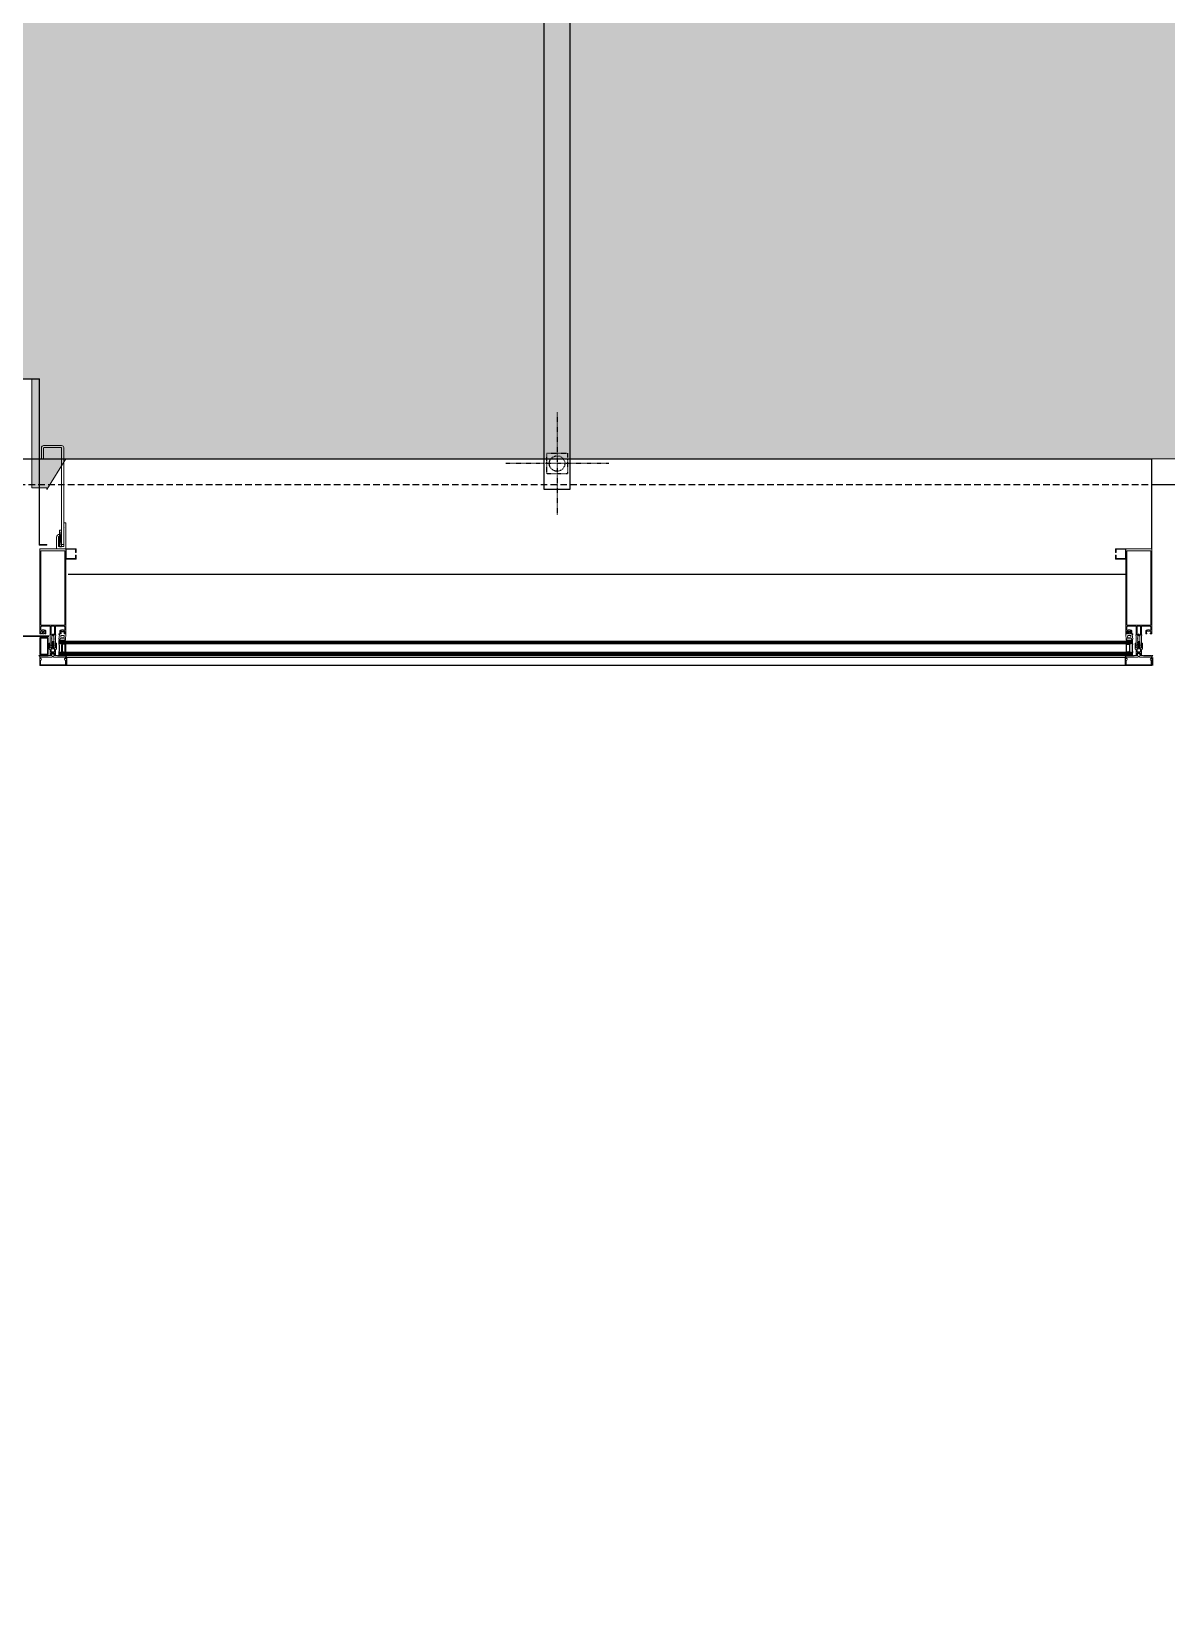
# Model space of a CAD drawing. Header units: metres. Extents: x -11920 to 1298, y -8631 to 433.
# Drawn here: x -2142.5 to -1923.1, y -8624.4 to -8318.3 of the extents above; entities that cross this region are included whole.
import ezdxf

# ---------------------------------------------------------------- set-up
doc = ezdxf.new("R2010")
doc.units = ezdxf.units.M
doc.header["$LTSCALE"] = 0.01
doc.header["$MEASUREMENT"] = 0
for name, pattern in [('DASHDOT2', [0.5, 0.25, -0.125, 0, -0.125]), ('HIDDEN', [9.525, 6.35, -3.175]), ('HIDDEN2', [0.1875, 0.125, -0.0625])]:
    doc.linetypes.add(name, pattern=pattern)
doc.layers.get('0').update_dxf_attribs({"color": 30, "lineweight": 0})
for name, color, linetype in [('AG-ELEV-02', 152, 'Continuous'), ('AG-HANDRAIL', 20, 'Continuous'), ('AG-HIDDEN', 9, 'HIDDEN'), ('AR-ESCALATOR', 3, 'Continuous'), ('CAM', 1, 'Continuous')]:
    doc.layers.add(name, color=color, linetype=linetype)
doc.layers.add('AG-Profile_Aluminium', color=122, linetype='Continuous', lineweight=9)
doc.layers.add('DOS-AG-Floor_PVC', color=91, linetype='Continuous', lineweight=15)

# ---------------------------------------------------------------- blocks, each defined once
blk = doc.blocks.new('HNDR-PLN')
at = {"layer": 'AG-HANDRAIL', "linetype": 'DASHDOT2', "ltscale": 2}
for points in [[(0, -100), (0, 100)], [(-100, -0.3), (100, -0.3)]]:
    blk.add_lwpolyline(points, dxfattribs=at)
at = {"layer": 'AG-HANDRAIL', "color": 9, "linetype": 'HIDDEN2'}
blk.add_lwpolyline([(20, 19.7), (20, -20.3), (-20, -20.3), (-20, 19.7)], close=True, dxfattribs=at)
blk.add_circle((0, -0.3), 15, dxfattribs=at)
blk = doc.blocks.new('GVEST')
at = {"layer": 'AG-HANDRAIL', "ltscale": 0.3}
blk.add_lwpolyline([(-6250, -8609.6), (-6250, -7230), (-6200, -7230), (-6200, -8609.6)], close=True, dxfattribs=at)
at = {"rotation": 180}
blk.add_blockref('HNDR-PLN', (-6225, -8559.6), dxfattribs=at)
blk = doc.blocks.new('2192')
at = {"linetype": 'ByBlock', "lineweight": 0, "flags": 128}
blk.add_lwpolyline([(2, 24), (7, 24), (7, 15, -0.414214), (6, 14), (6, 14), (6, 12, 0.415193), (9, 15), (9, 26), (0, 26), (0, 1), (2, 1), (2, 4.7), (1.7, 5), (2, 5.3)], format="xyb", close=True, dxfattribs=at)
blk = doc.blocks.new('A$C0D064DF4')
at = {"layer": 'AG-Profile_Aluminium'}
for p, q in [((-3807.8, -1292.9), (-10091, -1292.9)), ((-10091, -1293.9), (-3807.8, -1293.9))]:
    blk.add_line(p, q, dxfattribs=at)
blk.add_lwpolyline([(-7541, -795.3), (-3825.5, -795.3), (-3825.5, -1116), (-3811.5, -1116), (-3811.5, -1117), (-3826.5, -1117), (-3826.5, -796.3), (-7541, -796.3)], dxfattribs=at)
blk = doc.blocks.new('A$C671812AB')
at = {"layer": 'AG-ELEV-02', "ltscale": 2.5}
for p, q in [((-171.1, -3098.5), (5753.9, -3098.5)), ((5753.9, -3273.1), (5753.9, -3098.5)), ((5753.9, -3148.5), (6993.9, -3148.5)), ((5703.9, -3322.6), (3658.6, -3322.6))]:
    blk.add_line(p, q, dxfattribs=at)
at = {"layer": 'AG-ELEV-02', "lineweight": 0}
for p, q in [((3645.9, -3236.9), (3641.9, -3268.7)), ((3645.9, -3268.7), (3641.9, -3236.9))]:
    blk.add_line(p, q, dxfattribs=at)
at = {"layer": 'AG-ELEV-02'}
for p, q in [((5703.8, -3482.8), (3654.1, -3482.8)), ((3655.4, -3482.8), (3655.4, -3498.5)), ((5702.5, -3482.8), (5702.5, -3498.5)), ((5702.5, -3482.8), (5702.5, -3498.5)), ((5755.4, -3482.8), (5755.4, -3498.5)), ((5705, -3498.5), (3652.9, -3498.5))]:
    blk.add_line(p, q, dxfattribs=at)
at = {"layer": 'AG-ELEV-02', "lineweight": 0}
blk.add_lwpolyline([(3645.9, -3268.7), (3645.9, -3236.9), (3641.9, -3236.9), (3641.9, -3268.7)], close=True, dxfattribs=at)
at = {"layer": 'AG-HIDDEN', "ltscale": 200}
blk.add_line((-171.1, -3148.5), (5753.9, -3148.5), dxfattribs=at)
at = {"layer": 'AG-Profile_Aluminium'}
for points in [[(3645.9, -3073, -0.413733), (3649.9, -3077), (3649.9, -3264.5), (3645.9, -3264.5), (3645.9, -3078, 0.414214), (3644.9, -3077), (3630.6, -3077), (3622.2, -3077), (3611.9, -3077), (3611.9, -3077, 0.414214), (3610.9, -3078), (3610.9, -3098.5), (3606.9, -3098.5), (3606.9, -3077, -0.413733), (3610.9, -3073), (3611.9, -3073), (3622.2, -3073), (3630.6, -3073)], [(3644.7, -3436.3), (3644.3, -3437.1, -0.280185), (3643.9, -3437.4), (3642.8, -3437.4, -0.414214), (3642.3, -3436.9), (3642.3, -3431.9, -0.414214), (3643.8, -3430.4), (3645.7, -3430.4), (3645.7, -3429.9, -0.414214), (3646.2, -3429.4), (3649.2, -3429.4, -0.414214), (3649.7, -3429.9), (3649.7, -3430.4), (3651.9, -3430.4), (3651.9, -3423.9, 0.414214), (3650.4, -3422.4), (3633.9, -3422.4), (3633.9, -3439.4), (3634.5, -3439.4), (3634.5, -3440.2, -0.414898), (3634.3, -3440.4), (3633.9, -3440.4), (3633.9, -3458.4), (3632.9, -3459.4), (3632, -3459.4, -0.401727), (3630.7, -3458.3), (3631.2, -3458), (3630.7, -3457.7), (3630.7, -3456.9), (3630.7, -3456.9), (3631.2, -3456.6), (3630.7, -3456.3), (3630.7, -3455.4), (3631.2, -3455.2), (3630.7, -3454.9), (3630.7, -3454), (3631.2, -3453.7), (3630.7, -3453.5), (3630.7, -3452.6), (3631.2, -3452.3), (3630.7, -3452), (3630.7, -3451.2), (3631.2, -3450.9), (3630.7, -3450.6), (3630.7, -3449.8), (3631.2, -3449.5), (3630.7, -3449.2), (3630.7, -3448.4), (3631.2, -3448.1), (3630.7, -3447.8), (3630.7, -3447), (3631.2, -3446.7), (3630.7, -3446.4), (3630.7, -3445.6), (3631.2, -3445.3), (3630.7, -3445), (3630.7, -3444.2), (3631.2, -3443.9), (3630.7, -3443.6), (3630.7, -3442.7), (3631.2, -3442.5), (3630.7, -3442.2), (3630.7, -3441.7), (3629.3, -3440.3, 0.414204), (3628.6, -3440.3), (3627.1, -3441.7), (3627.1, -3442.9), (3626.6, -3443.2), (3627.1, -3443.4), (3627.1, -3444.3), (3626.6, -3444.6), (3627.1, -3444.9), (3627.1, -3445.7), (3626.6, -3446), (3627.1, -3446.3), (3627.1, -3447.1), (3626.6, -3447.4), (3627.1, -3447.7), (3627.1, -3448.5), (3626.6, -3448.8), (3627.1, -3449.1), (3627.1, -3449.9), (3626.6, -3450.2), (3627.1, -3450.5), (3627.1, -3451.3), (3626.6, -3451.6), (3627.1, -3451.9), (3627.1, -3452.8), (3626.6, -3453), (3627.1, -3453.3), (3627.1, -3454.2), (3626.6, -3454.5), (3627.1, -3454.7), (3627.1, -3455.6), (3626.6, -3455.9), (3627.1, -3456.2), (3627.1, -3457), (3626.6, -3457.3), (3627.1, -3457.6), (3627.1, -3458.4), (3626.6, -3458.7), (3626.9, -3458.9, -0.259555), (3626, -3459.4), (3624.9, -3459.4), (3623.9, -3458.4), (3623.9, -3440.4), (3623.5, -3440.4, -0.414214), (3623.3, -3440.2), (3623.3, -3439.4), (3623.9, -3439.4), (3623.9, -3422.4), (3607.4, -3422.4, 0.414214), (3605.9, -3423.9), (3605.9, -3430.4), (3608.1, -3430.4), (3608.1, -3429.9, -0.414214), (3608.6, -3429.4), (3611.6, -3429.4, -0.414214), (3612.1, -3429.9), (3612.1, -3430.4), (3614, -3430.4, -0.414214), (3615.5, -3431.9), (3615.5, -3436.9, -0.414214), (3615, -3437.4), (3614, -3437.4, -0.280185), (3613.6, -3437.1), (3613.1, -3436.3), (3613.1, -3435.9), (3614.3, -3435.9), (3614.3, -3432.9, 0.414214), (3613.8, -3432.4), (3610.6, -3432.4), (3610.1, -3431.9), (3609.6, -3432.4), (3606.4, -3432.4, 0.414214), (3605.9, -3432.9), (3605.9, -3435.9), (3607.1, -3435.9), (3607.1, -3436.3), (3606.7, -3437.1, -0.280185), (3606.3, -3437.4), (3604.4, -3437.4, -0.414214), (3603.9, -3436.9), (3603.9, -3273.1, -0.414214), (3604.4, -3272.6), (3653.4, -3272.6, -0.400911), (3653.9, -3273.1), (3653.9, -3436.9, -0.414214), (3653.4, -3437.4), (3651.6, -3437.4, -0.280185), (3651.2, -3437.1), (3650.7, -3436.3), (3650.7, -3435.9), (3651.9, -3435.9), (3651.9, -3432.9, 0.414214), (3651.4, -3432.4), (3648.2, -3432.4), (3647.7, -3431.9), (3647.2, -3432.4), (3644, -3432.4, 0.414214), (3643.5, -3432.9), (3643.5, -3435.9), (3644.7, -3435.9)], [(5744.7, -3436.3), (5744.3, -3437.1, -0.280185), (5743.9, -3437.4), (5742.8, -3437.4, -0.414214), (5742.3, -3436.9), (5742.3, -3431.9, -0.414214), (5743.8, -3430.4), (5745.7, -3430.4), (5745.7, -3429.9, -0.414214), (5746.2, -3429.4), (5749.2, -3429.4, -0.414214), (5749.7, -3429.9), (5749.7, -3430.4), (5751.9, -3430.4), (5751.9, -3423.9, 0.414214), (5750.4, -3422.4), (5733.9, -3422.4), (5733.9, -3439.4), (5734.5, -3439.4), (5734.5, -3440.2, -0.414898), (5734.3, -3440.4), (5733.9, -3440.4), (5733.9, -3458.4), (5732.9, -3459.4), (5732, -3459.4, -0.401727), (5730.7, -3458.3), (5731.2, -3458), (5730.7, -3457.7), (5730.7, -3456.9), (5730.7, -3456.9), (5731.2, -3456.6), (5730.7, -3456.3), (5730.7, -3455.4), (5731.2, -3455.2), (5730.7, -3454.9), (5730.7, -3454), (5731.2, -3453.7), (5730.7, -3453.5), (5730.7, -3452.6), (5731.2, -3452.3), (5730.7, -3452), (5730.7, -3451.2), (5731.2, -3450.9), (5730.7, -3450.6), (5730.7, -3449.8), (5731.2, -3449.5), (5730.7, -3449.2), (5730.7, -3448.4), (5731.2, -3448.1), (5730.7, -3447.8), (5730.7, -3447), (5731.2, -3446.7), (5730.7, -3446.4), (5730.7, -3445.6), (5731.2, -3445.3), (5730.7, -3445), (5730.7, -3444.2), (5731.2, -3443.9), (5730.7, -3443.6), (5730.7, -3442.7), (5731.2, -3442.5), (5730.7, -3442.2), (5730.7, -3441.7), (5729.3, -3440.3, 0.414204), (5728.6, -3440.3), (5727.1, -3441.7), (5727.1, -3442.9), (5726.6, -3443.2), (5727.1, -3443.4), (5727.1, -3444.3), (5726.6, -3444.6), (5727.1, -3444.9), (5727.1, -3445.7), (5726.6, -3446), (5727.1, -3446.3), (5727.1, -3447.1), (5726.6, -3447.4), (5727.1, -3447.7), (5727.1, -3448.5), (5726.6, -3448.8), (5727.1, -3449.1), (5727.1, -3449.9), (5726.6, -3450.2), (5727.1, -3450.5), (5727.1, -3451.3), (5726.6, -3451.6), (5727.1, -3451.9), (5727.1, -3452.8), (5726.6, -3453), (5727.1, -3453.3), (5727.1, -3454.2), (5726.6, -3454.5), (5727.1, -3454.7), (5727.1, -3455.6), (5726.6, -3455.9), (5727.1, -3456.2), (5727.1, -3457), (5726.6, -3457.3), (5727.1, -3457.6), (5727.1, -3458.4), (5726.6, -3458.7), (5726.9, -3458.9, -0.259555), (5726, -3459.4), (5724.9, -3459.4), (5723.9, -3458.4), (5723.9, -3440.4), (5723.5, -3440.4, -0.414214), (5723.3, -3440.2), (5723.3, -3439.4), (5723.9, -3439.4), (5723.9, -3422.4), (5707.4, -3422.4, 0.414214), (5705.9, -3423.9), (5705.9, -3430.4), (5708.1, -3430.4), (5708.1, -3429.9, -0.414214), (5708.6, -3429.4), (5711.6, -3429.4, -0.414214), (5712.1, -3429.9), (5712.1, -3430.4), (5714, -3430.4, -0.414214), (5715.5, -3431.9), (5715.5, -3436.9, -0.414214), (5715, -3437.4), (5714, -3437.4, -0.280185), (5713.6, -3437.1), (5713.1, -3436.3), (5713.1, -3435.9), (5714.3, -3435.9), (5714.3, -3432.9, 0.414214), (5713.8, -3432.4), (5710.6, -3432.4), (5710.1, -3431.9), (5709.6, -3432.4), (5706.4, -3432.4, 0.414214), (5705.9, -3432.9), (5705.9, -3435.9), (5707.1, -3435.9), (5707.1, -3436.3), (5706.7, -3437.1, -0.280185), (5706.3, -3437.4), (5704.4, -3437.4, -0.414214), (5703.9, -3436.9), (5703.9, -3273.1, -0.414214), (5704.4, -3272.6), (5753.4, -3272.6, -0.400911), (5753.9, -3273.1), (5753.9, -3436.9, -0.414214), (5753.4, -3437.4), (5751.6, -3437.4, -0.280185), (5751.2, -3437.1), (5750.7, -3436.3), (5750.7, -3435.9), (5751.9, -3435.9), (5751.9, -3432.9, 0.414214), (5751.4, -3432.4), (5748.2, -3432.4), (5747.7, -3431.9), (5747.2, -3432.4), (5744, -3432.4, 0.414214), (5743.5, -3432.9), (5743.5, -3435.9), (5744.7, -3435.9)], [(3629.3, -3437.7, 0.414204), (3628.6, -3437.7), (3626.6, -3439.6, -0.668177), (3625.8, -3439.2), (3625.8, -3422.4), (3632.1, -3422.4), (3632.1, -3439.2, -0.668169), (3631.2, -3439.6)], [(5729.3, -3437.7, 0.414204), (5728.6, -3437.7), (5726.6, -3439.6, -0.668177), (5725.8, -3439.2), (5725.8, -3422.4), (5732.1, -3422.4), (5732.1, -3439.2, -0.668169), (5731.2, -3439.6)], [(3630.7, -3477.7), (3630.7, -3478.1), (3631.2, -3478.9, 0.280182), (3631.6, -3479.2), (3633.4, -3479.2, 0.414214), (3633.9, -3478.7), (3633.9, -3469.2, -0.198912), (3634.5, -3467.8), (3635.3, -3467, 0.198912), (3635.9, -3465.6), (3635.9, -3455.7, 0.414214), (3635.4, -3455.2), (3634.6, -3455.2, 0.414214), (3634.1, -3455.7), (3634.1, -3463.9, -0.414156), (3633.6, -3464.4), (3630.2, -3464.4, -0.414272), (3629.7, -3463.9), (3629.7, -3462.9, -0.414214), (3629.8, -3462.8), (3630.1, -3462.8, -0.244698), (3630.2, -3462.8), (3630.9, -3463.8, 0.414214), (3631.2, -3463.9), (3631.5, -3463.7), (3630.6, -3462.3, 0.244698), (3630.3, -3462.2), (3630, -3462.2, -0.414214), (3629.7, -3461.9), (3629.7, -3460.7, -0.414214), (3629.8, -3460.6), (3630.1, -3460.6, -0.244698), (3630.2, -3460.6), (3630.9, -3461.6, 0.414214), (3631.2, -3461.7), (3631.5, -3461.4), (3630.6, -3460.1, 0.244698), (3630.3, -3460), (3630, -3460, -0.414214), (3629.7, -3459.7), (3629.7, -3458.4, -0.414214), (3629.8, -3458.3), (3630.1, -3458.3, -0.244698), (3630.2, -3458.4), (3630.9, -3459.4, 0.414214), (3631.2, -3459.4), (3631.5, -3459.2), (3630.6, -3457.9, 0.244698), (3630.3, -3457.7), (3630, -3457.7, -0.414214), (3629.7, -3457.4), (3629.7, -3456.2, -0.414214), (3629.8, -3456.1), (3630.1, -3456.1, -0.244698), (3630.2, -3456.2), (3630.9, -3457.1, 0.414214), (3631.2, -3457.2), (3631.5, -3457), (3630.6, -3455.6, 0.244698), (3630.3, -3455.5), (3630, -3455.5, -0.414214), (3629.7, -3455.2), (3629.7, -3454, -0.414214), (3629.8, -3453.9), (3630, -3453.9, -0.244698), (3630.1, -3453.9), (3630.9, -3455.1, 0.414214), (3631.2, -3455.1), (3631.5, -3454.9), (3629.9, -3452.6, 0), (3629.9, -3452.6, 0.244698), (3629.1, -3452.2), (3628.8, -3452.2, 0.244698), (3628, -3452.6), (3626.4, -3454.9), (3626.7, -3455.1, 0.414214), (3627, -3455.1), (3627.8, -3453.9, -0.244698), (3627.9, -3453.9), (3628, -3453.9, -0.414214), (3628.1, -3454), (3628.1, -3455.2, -0.414214), (3627.8, -3455.5), (3627.5, -3455.5, 0.244698), (3627.3, -3455.6), (3626.4, -3457), (3626.7, -3457.2, 0.414214), (3627, -3457.1), (3627.7, -3456.2, -0.244698), (3627.8, -3456.1), (3628, -3456.1, -0.414214), (3628.1, -3456.2), (3628.1, -3457.4, -0.414214), (3627.8, -3457.7), (3627.5, -3457.7, 0.244698), (3627.3, -3457.9), (3626.4, -3459.2), (3626.7, -3459.4, 0.414214), (3627, -3459.4), (3627.7, -3458.4, -0.244698), (3627.8, -3458.3), (3628, -3458.3, -0.414214), (3628.1, -3458.4), (3628.1, -3459.7, -0.414214), (3627.8, -3460), (3627.5, -3460, 0.244698), (3627.3, -3460.1), (3626.4, -3461.4), (3626.7, -3461.7, 0.414214), (3627, -3461.6), (3627.7, -3460.6, -0.244698), (3627.8, -3460.6), (3628, -3460.6, -0.414214), (3628.1, -3460.7), (3628.1, -3461.9, -0.414214), (3627.8, -3462.2), (3627.5, -3462.2, 0.244698), (3627.3, -3462.3), (3626.4, -3463.7), (3626.7, -3463.9, 0.414214), (3627, -3463.8), (3627.7, -3462.8, -0.244698), (3627.8, -3462.8), (3628, -3462.8, -0.414214), (3628.1, -3462.9), (3628.1, -3463.9, -0.414214), (3627.6, -3464.4), (3624.2, -3464.4, -0.414214), (3623.7, -3463.9), (3623.7, -3455.7, 0.414214), (3623.2, -3455.2), (3622.4, -3455.2, 0.414214), (3621.9, -3455.7), (3621.9, -3465.6, 0.198912), (3622.5, -3467), (3623.3, -3467.8, -0.198912), (3623.9, -3469.2), (3623.9, -3478.7, 0.414214), (3624.4, -3479.2), (3626.3, -3479.2, 0.280182), (3626.7, -3478.9), (3627.1, -3478.1), (3627.1, -3477.7), (3625.9, -3477.7), (3625.9, -3474.7, -0.414214), (3626.4, -3474.2), (3628.4, -3474.2), (3628.9, -3473.7), (3629.4, -3474.2), (3631.4, -3474.2, -0.414214), (3631.9, -3474.7), (3631.9, -3477.7)], [(5730.7, -3477.7), (5730.7, -3478.1), (5731.2, -3478.9, 0.280182), (5731.6, -3479.2), (5733.4, -3479.2, 0.414214), (5733.9, -3478.7), (5733.9, -3469.2, -0.198912), (5734.5, -3467.8), (5735.3, -3467, 0.198912), (5735.9, -3465.6), (5735.9, -3455.7, 0.414214), (5735.4, -3455.2), (5734.6, -3455.2, 0.414214), (5734.1, -3455.7), (5734.1, -3463.9, -0.414156), (5733.6, -3464.4), (5730.2, -3464.4, -0.414272), (5729.7, -3463.9), (5729.7, -3462.9, -0.414214), (5729.8, -3462.8), (5730.1, -3462.8, -0.244698), (5730.2, -3462.8), (5730.9, -3463.8, 0.414214), (5731.2, -3463.9), (5731.5, -3463.7), (5730.6, -3462.3, 0.244698), (5730.3, -3462.2), (5730, -3462.2, -0.414214), (5729.7, -3461.9), (5729.7, -3460.7, -0.414214), (5729.8, -3460.6), (5730.1, -3460.6, -0.244698), (5730.2, -3460.6), (5730.9, -3461.6, 0.414214), (5731.2, -3461.7), (5731.5, -3461.4), (5730.6, -3460.1, 0.244698), (5730.3, -3460), (5730, -3460, -0.414214), (5729.7, -3459.7), (5729.7, -3458.4, -0.414214), (5729.8, -3458.3), (5730.1, -3458.3, -0.244698), (5730.2, -3458.4), (5730.9, -3459.4, 0.414214), (5731.2, -3459.4), (5731.5, -3459.2), (5730.6, -3457.9, 0.244698), (5730.3, -3457.7), (5730, -3457.7, -0.414214), (5729.7, -3457.4), (5729.7, -3456.2, -0.414214), (5729.8, -3456.1), (5730.1, -3456.1, -0.244698), (5730.2, -3456.2), (5730.9, -3457.1, 0.414214), (5731.2, -3457.2), (5731.5, -3457), (5730.6, -3455.6, 0.244698), (5730.3, -3455.5), (5730, -3455.5, -0.414214), (5729.7, -3455.2), (5729.7, -3454, -0.414214), (5729.8, -3453.9), (5730, -3453.9, -0.244698), (5730.1, -3453.9), (5730.9, -3455.1, 0.414214), (5731.2, -3455.1), (5731.5, -3454.9), (5729.9, -3452.6, 0), (5729.9, -3452.6, 0.244698), (5729.1, -3452.2), (5728.8, -3452.2, 0.244698), (5728, -3452.6), (5726.4, -3454.9), (5726.7, -3455.1, 0.414214), (5727, -3455.1), (5727.8, -3453.9, -0.244698), (5727.9, -3453.9), (5728, -3453.9, -0.414214), (5728.1, -3454), (5728.1, -3455.2, -0.414214), (5727.8, -3455.5), (5727.5, -3455.5, 0.244698), (5727.3, -3455.6), (5726.4, -3457), (5726.7, -3457.2, 0.414214), (5727, -3457.1), (5727.7, -3456.2, -0.244698), (5727.8, -3456.1), (5728, -3456.1, -0.414214), (5728.1, -3456.2), (5728.1, -3457.4, -0.414214), (5727.8, -3457.7), (5727.5, -3457.7, 0.244698), (5727.3, -3457.9), (5726.4, -3459.2), (5726.7, -3459.4, 0.414214), (5727, -3459.4), (5727.7, -3458.4, -0.244698), (5727.8, -3458.3), (5728, -3458.3, -0.414214), (5728.1, -3458.4), (5728.1, -3459.7, -0.414214), (5727.8, -3460), (5727.5, -3460, 0.244698), (5727.3, -3460.1), (5726.4, -3461.4), (5726.7, -3461.7, 0.414214), (5727, -3461.6), (5727.7, -3460.6, -0.244698), (5727.8, -3460.6), (5728, -3460.6, -0.414214), (5728.1, -3460.7), (5728.1, -3461.9, -0.414214), (5727.8, -3462.2), (5727.5, -3462.2, 0.244698), (5727.3, -3462.3), (5726.4, -3463.7), (5726.7, -3463.9, 0.414214), (5727, -3463.8), (5727.7, -3462.8, -0.244698), (5727.8, -3462.8), (5728, -3462.8, -0.414214), (5728.1, -3462.9), (5728.1, -3463.9, -0.414214), (5727.6, -3464.4), (5724.2, -3464.4, -0.414214), (5723.7, -3463.9), (5723.7, -3455.7, 0.414214), (5723.2, -3455.2), (5722.4, -3455.2, 0.414214), (5721.9, -3455.7), (5721.9, -3465.6, 0.198912), (5722.5, -3467), (5723.3, -3467.8, -0.198912), (5723.9, -3469.2), (5723.9, -3478.7, 0.414214), (5724.4, -3479.2), (5726.3, -3479.2, 0.280182), (5726.7, -3478.9), (5727.1, -3478.1), (5727.1, -3477.7), (5725.9, -3477.7), (5725.9, -3474.7, -0.414214), (5726.4, -3474.2), (5728.4, -3474.2), (5728.9, -3473.7), (5729.4, -3474.2), (5731.4, -3474.2, -0.414214), (5731.9, -3474.7), (5731.9, -3477.7)], [(3628.9, -3497.2), (3652.9, -3497.2, 0.415475), (3653.1, -3497), (3653.1, -3489.1), (3651.8, -3488, -0.734294), (3653.1, -3484.8, 0.180054), (3653.7, -3484.6), (3653.7, -3483.2, -1.029401), (3654.4, -3483.2), (3654.4, -3497, -0.414214), (3652.9, -3498.5), (3605, -3498.5, -0.414214), (3603.5, -3497), (3603.5, -3483.2, -1.029594), (3604.2, -3483.2), (3604.2, -3484.6, 0.18004), (3604.8, -3484.8, -0.734976), (3606.1, -3488), (3604.8, -3489.1), (3604.8, -3497, 0.415536), (3605, -3497.2)], [(5728.9, -3497.2), (5752.9, -3497.2, 0.415475), (5753.1, -3497), (5753.1, -3489.1), (5751.8, -3488, -0.734294), (5753.1, -3484.8, 0.180054), (5753.7, -3484.6), (5753.7, -3483.2, -1.029401), (5754.4, -3483.2), (5754.4, -3497, -0.414214), (5752.9, -3498.5), (5705, -3498.5, -0.414214), (5703.5, -3497), (5703.5, -3483.2, -1.029594), (5704.2, -3483.2), (5704.2, -3484.6, 0.18004), (5704.8, -3484.8, -0.734976), (5706.1, -3488), (5704.8, -3489.1), (5704.8, -3497, 0.415536), (5705, -3497.2)]]:
    blk.add_lwpolyline(points, format="xyb", close=True, dxfattribs=at)
for points in [[(3672.9, -3280.1), (3673.9, -3280.1), (3672.9, -3280.1), (3672.9, -3273.6), (3654.9, -3273.6), (3654.9, -3291.6), (3672.9, -3291.6), (3672.9, -3285.1), (3673.9, -3285.1), (3673.9, -3292.6), (3653.9, -3292.6), (3653.9, -3272.6), (3673.9, -3272.6), (3673.9, -3280.1)], [(5684.9, -3280.1), (5683.9, -3280.1), (5684.9, -3280.1), (5684.9, -3273.6), (5702.9, -3273.6), (5702.9, -3291.6), (5684.9, -3291.6), (5684.9, -3285.1), (5683.9, -3285.1), (5683.9, -3292.6), (5703.9, -3292.6), (5703.9, -3272.6), (5683.9, -3272.6), (5683.9, -3280.1)]]:
    blk.add_lwpolyline(points, dxfattribs=at)
for points in [[(3652.1, -3420.5), (3605.8, -3420.5), (3605.8, -3276.6), (3652.1, -3276.6)], [(5752.1, -3420.5), (5705.8, -3420.5), (5705.8, -3276.6), (5752.1, -3276.6)], [(3625.9, -3472.2), (3631.9, -3472.2), (3631.9, -3466.4), (3625.9, -3466.4)], [(5725.9, -3472.2), (5731.9, -3472.2), (5731.9, -3466.4), (5725.9, -3466.4)]]:
    blk.add_lwpolyline(points, close=True, dxfattribs=at)
at = {"layer": 'AG-Profile_Aluminium', "color": 9}
for points in [[(3611.5, -3434.3, 0.142901), (3608.8, -3434.3), (3608.8, -3437.1, 0.414214), (3609.1, -3437.4), (3611.2, -3437.4, 0.414214), (3611.5, -3437.1)], [(3643.9, -3450.4, -0.433199), (3640.7, -3447.4), (3641.5, -3438.7, 0.414214), (3641.2, -3438.4), (3640.8, -3438.4, -0.414214), (3640.5, -3438.1), (3640.5, -3437.7, -0.414214), (3640.8, -3437.4), (3643.9, -3437.4, 0.414214), (3644.9, -3436.4), (3644.9, -3435.1), (3643.8, -3435.1), (3643.8, -3434.6, -0.384615), (3651.6, -3434.6), (3651.6, -3435.1), (3650.6, -3435.1), (3650.6, -3436.4, 0.414214), (3651.6, -3437.4), (3653.9, -3437.4), (3653.6, -3449, -0.213288), (3652.3, -3450.4, 0.005109)], [(3652.5, -3447.4), (3651.9, -3447.4), (3651.9, -3446.9), (3643.6, -3445.9), (3643.5, -3446.4), (3643, -3446.4), (3642.2, -3447.4, 0.436697), (3644.3, -3449.4, -0.010178), (3652.3, -3449.3, 0.26621), (3652.6, -3448.7), (3653, -3447.9, 0.414214)], [(3644.6, -3443.5, -0.425894), (3644.2, -3442.9), (3644.5, -3440.8, -0.3686), (3645, -3440.4), (3650, -3440.4, -0.375315), (3650.5, -3440.8), (3650.9, -3443.6, -0.490444), (3650.3, -3444.2)], [(5714, -3450.4, 0.433199), (5717.2, -3447.4), (5716.3, -3438.7, -0.414214), (5716.6, -3438.4), (5717, -3438.4, 0.414214), (5717.3, -3438.1), (5717.3, -3437.7, 0.414214), (5717, -3437.4), (5714, -3437.4, -0.414214), (5713, -3436.4), (5713, -3435.1), (5714, -3435.1), (5714, -3434.6, 0.384615), (5706.2, -3434.6), (5706.2, -3435.1), (5707.3, -3435.1), (5707.3, -3436.4, -0.414214), (5706.3, -3437.4), (5703.9, -3437.4), (5704.3, -3449, 0.213288), (5705.6, -3450.4, -0.005109)], [(5705.4, -3447.4), (5705.9, -3447.4), (5706, -3446.9), (5714.3, -3445.9), (5714.3, -3446.4), (5714.8, -3446.4), (5715.7, -3447.4, -0.436697), (5713.6, -3449.4, 0.010178), (5705.6, -3449.3, -0.26621), (5705.3, -3448.7), (5704.9, -3447.9, -0.414214)], [(5713.3, -3443.5, 0.425894), (5713.7, -3442.9), (5713.4, -3440.8, 0.3686), (5712.9, -3440.4), (5707.9, -3440.4, 0.375315), (5707.4, -3440.8), (5707, -3443.6, 0.490444), (5707.6, -3444.2)], [(5711.5, -3434.3, 0.142901), (5708.8, -3434.3), (5708.8, -3437.1, 0.414214), (5709.1, -3437.4), (5711.2, -3437.4, 0.414214), (5711.5, -3437.1)], [(3642.6, -3479.1), (3642.1, -3479.9), (3641.2, -3479.9), (3641.6, -3479.1, 0.834458), (3641.1, -3479.1), (3640.6, -3479.9), (3639.7, -3479.9), (3640.1, -3479.1, 0.834458), (3639.6, -3479.1), (3639.1, -3479.9), (3638.2, -3479.9), (3638.2, -3479.6, 0.363249), (3637.9, -3479.4), (3631.6, -3479.4, -0.414214), (3630.6, -3478.4), (3630.6, -3477.6), (3631.6, -3477.6), (3631.6, -3477.1, 0.543452), (3626.2, -3477.1), (3626.2, -3477.6), (3627.3, -3477.6), (3627.3, -3478.4, -0.414214), (3626.3, -3479.4), (3619.9, -3479.4, 0.363249), (3619.7, -3479.6), (3619.6, -3479.9), (3618.7, -3479.9), (3618.2, -3479.1, 0.834458), (3617.7, -3479.1), (3618.1, -3479.9), (3617.2, -3479.9), (3616.7, -3479.1, 0.834458), (3616.2, -3479.1), (3616.6, -3479.9), (3615.7, -3479.9), (3615.2, -3479.1, 0.834458), (3614.7, -3479.1), (3615.1, -3479.9), (3614.2, -3479.9), (3613.7, -3479.1, 0.834458), (3613.2, -3479.1), (3613.6, -3479.9), (3612.7, -3479.9), (3612.2, -3479.1, 0.834458), (3611.7, -3479.1), (3612.1, -3479.9), (3611.2, -3479.9), (3610.7, -3479.1, 0.834458), (3610.2, -3479.1), (3610.6, -3479.9), (3609.7, -3479.9), (3609.2, -3479.1, 0.834458), (3608.7, -3479.1), (3609.1, -3479.9), (3608.2, -3479.9), (3607.7, -3479.1, 0.834458), (3607.2, -3479.1), (3607.6, -3479.9), (3606.7, -3479.9), (3606.2, -3479.1, 0.834458), (3605.7, -3479.1), (3606.1, -3479.9), (3605.2, -3479.9), (3604.7, -3479.1, 0.833224), (3604.2, -3479.1), (3604.2, -3479.3, -0.121295), (3604.4, -3480, -0.083975), (3602.3, -3479, 0.853065), (3602, -3479.4, -0.075674), (3603.8, -3481.7, 0.344474), (3604.8, -3482.4), (3626.7, -3482.4, 0.253164), (3627.5, -3482, -0.541002), (3630.3, -3482, 0.253164), (3631.1, -3482.4), (3653, -3482.4, 0.344474), (3654, -3481.7, -0.075525), (3655.8, -3479.3, 0.853065), (3655.5, -3478.9, -0.085692), (3653.4, -3480, -0.114183), (3653.6, -3479.2), (3653.6, -3479.1, 0.833224), (3653.1, -3479.1), (3652.6, -3479.9), (3651.7, -3479.9), (3652.1, -3479.1, 0.834458), (3651.6, -3479.1), (3651.1, -3479.9), (3650.2, -3479.9), (3650.6, -3479.1, 0.834458), (3650.1, -3479.1), (3649.6, -3479.9), (3648.7, -3479.9), (3649.1, -3479.1, 0.834458), (3648.6, -3479.1), (3648.1, -3479.9), (3647.2, -3479.9), (3647.6, -3479.1, 0.834458), (3647.1, -3479.1), (3646.6, -3479.9), (3645.7, -3479.9), (3646.1, -3479.1, 0.834458), (3645.6, -3479.1), (3645.1, -3479.9), (3644.2, -3479.9), (3644.6, -3479.1, 0.834458), (3644.1, -3479.1), (3643.6, -3479.9), (3642.7, -3479.9), (3643.1, -3479.1, 0.834458)], [(5742.6, -3479.1), (5742.1, -3479.9), (5741.2, -3479.9), (5741.6, -3479.1, 0.834458), (5741.1, -3479.1), (5740.6, -3479.9), (5739.7, -3479.9), (5740.1, -3479.1, 0.834458), (5739.6, -3479.1), (5739.1, -3479.9), (5738.2, -3479.9), (5738.2, -3479.6, 0.363249), (5737.9, -3479.4), (5731.6, -3479.4, -0.414214), (5730.6, -3478.4), (5730.6, -3477.6), (5731.6, -3477.6), (5731.6, -3477.1, 0.543452), (5726.2, -3477.1), (5726.2, -3477.6), (5727.3, -3477.6), (5727.3, -3478.4, -0.414214), (5726.3, -3479.4), (5719.9, -3479.4, 0.363249), (5719.7, -3479.6), (5719.6, -3479.9), (5718.7, -3479.9), (5718.2, -3479.1, 0.834458), (5717.7, -3479.1), (5718.1, -3479.9), (5717.2, -3479.9), (5716.7, -3479.1, 0.834458), (5716.2, -3479.1), (5716.6, -3479.9), (5715.7, -3479.9), (5715.2, -3479.1, 0.834458), (5714.7, -3479.1), (5715.1, -3479.9), (5714.2, -3479.9), (5713.7, -3479.1, 0.834458), (5713.2, -3479.1), (5713.6, -3479.9), (5712.7, -3479.9), (5712.2, -3479.1, 0.834458), (5711.7, -3479.1), (5712.1, -3479.9), (5711.2, -3479.9), (5710.7, -3479.1, 0.834458), (5710.2, -3479.1), (5710.6, -3479.9), (5709.7, -3479.9), (5709.2, -3479.1, 0.834458), (5708.7, -3479.1), (5709.1, -3479.9), (5708.2, -3479.9), (5707.7, -3479.1, 0.834458), (5707.2, -3479.1), (5707.6, -3479.9), (5706.7, -3479.9), (5706.2, -3479.1, 0.834458), (5705.7, -3479.1), (5706.1, -3479.9), (5705.2, -3479.9), (5704.7, -3479.1, 0.833224), (5704.2, -3479.1), (5704.2, -3479.3, -0.121295), (5704.4, -3480, -0.083975), (5702.3, -3479, 0.853065), (5702, -3479.4, -0.075674), (5703.8, -3481.7, 0.344474), (5704.8, -3482.4), (5726.7, -3482.4, 0.253164), (5727.5, -3482, -0.541002), (5730.3, -3482, 0.253164), (5731.1, -3482.4), (5753, -3482.4, 0.344474), (5754, -3481.7, -0.075525), (5755.8, -3479.3, 0.853065), (5755.5, -3478.9, -0.085692), (5753.4, -3480, -0.114183), (5753.6, -3479.2), (5753.6, -3479.1, 0.833224), (5753.1, -3479.1), (5752.6, -3479.9), (5751.7, -3479.9), (5752.1, -3479.1, 0.834458), (5751.6, -3479.1), (5751.1, -3479.9), (5750.2, -3479.9), (5750.6, -3479.1, 0.834458), (5750.1, -3479.1), (5749.6, -3479.9), (5748.7, -3479.9), (5749.1, -3479.1, 0.834458), (5748.6, -3479.1), (5748.1, -3479.9), (5747.2, -3479.9), (5747.6, -3479.1, 0.834458), (5747.1, -3479.1), (5746.6, -3479.9), (5745.7, -3479.9), (5746.1, -3479.1, 0.834458), (5745.6, -3479.1), (5745.1, -3479.9), (5744.2, -3479.9), (5744.6, -3479.1, 0.834458), (5744.1, -3479.1), (5743.6, -3479.9), (5742.7, -3479.9), (5743.1, -3479.1, 0.834458)]]:
    blk.add_lwpolyline(points, format="xyb", close=True, dxfattribs=at)
at = {"layer": 'CAM'}
for p, q in [((3641, -3456.4), (3641, -3450.4)), ((5716.9, -3452.4), (3641, -3452.4)), ((5716.9, -3454.4), (3641, -3454.4)), ((5716.9, -3456.4), (3641, -3456.4)), ((5716.9, -3456.4), (5716.9, -3450.4)), ((5716.9, -3473.4), (3641, -3473.4)), ((3641, -3479.4), (3641, -3473.4)), ((5716.9, -3475.4), (3641, -3475.4)), ((5716.9, -3477.4), (3641, -3477.4)), ((5716.9, -3479.4), (3641, -3479.4)), ((5716.9, -3479.4), (5716.9, -3473.4))]:
    blk.add_line(p, q, dxfattribs=at)
for points in [[(3619.9, -3477.4), (3619.9, -3444.9), (3603.9, -3444.9), (3603.9, -3477.4)], [(3618.9, -3476.4), (3618.9, -3445.9), (3604.9, -3445.9), (3604.9, -3476.4)], [(3653.7, -3456.4), (3653.7, -3473.4), (3648, -3473.4), (3646, -3471.4), (3646, -3458.4), (3648, -3456.4)], [(3653, -3457.1), (3648.3, -3457.1), (3646.7, -3458.7), (3646.7, -3471.1), (3648.3, -3472.7), (3653, -3472.7)], [(5704.2, -3456.4), (5704.2, -3473.4), (5709.9, -3473.4), (5711.9, -3471.4), (5711.9, -3458.4), (5709.9, -3456.4)], [(5704.9, -3457.1), (5709.6, -3457.1), (5711.2, -3458.7), (5711.2, -3471.1), (5709.6, -3472.7), (5704.9, -3472.7)]]:
    blk.add_lwpolyline(points, close=True, dxfattribs=at)
for centre, start, end in [((3601.7, -3464.9), 347.7895, 12.2105), ((5756.1, -3464.9), 167.7895, 192.2105)]:
    blk.add_arc(centre, 40.2, start, end, dxfattribs=at)
blk.add_blockref('A$C0D064DF4', (7428.9, -2148.5))
at = {"layer": 'AG-Profile_Aluminium', "xscale": 1.999999999985448, "yscale": 1.999999999985448, "zscale": 1.999999999985448, "rotation": 180}
blk.add_blockref('2192', (3653.9, -3220.6), dxfattribs=at)

msp = doc.modelspace()

# ---------------------------------------------------------------- hatches: boundary and pattern name
at = {"layer": 'DOS-AG-Floor_PVC'}
h = msp.add_hatch(dxfattribs=at)
h.set_pattern_fill('CROSS', color=256, scale=100, style=0)
h.set_pattern_definition([(0, (-1930.435, -7585.879), (25, 25), [12.5, -37.5]), (90, (-1924.185, -7592.129), (-25, 25), [12.5, -37.5])])
h.paths.add_polyline_path([(-1178.93, -8368.12), (-1178.93, -8568.12), (-1628.93, -8568.12), (-1628.93, -8368.12)], flags=16)
edge = h.paths.add_edge_path()
edge.add_line((-1671.93, -8624.41), (-1134.91, -8624.41))
edge.add_line((-1134.91, -8624.41), (-1134.83, -8285.98))
edge.add_line((-1134.83, -8285.98), (-1134.83, -8285.88))
edge.add_line((-1134.83, -8285.88), (-1091.93, -8285.88))
edge.add_line((-1091.93, -8285.88), (-1091.93, -8406.82))
edge.add_arc((-1090.05, -8155.21), 251.62, 269.5712, 359.8465)
edge.add_line((-838.44, -8155.88), (-838.44, -7585.88))
edge.add_line((-838.44, -7585.88), (-1930.44, -7585.88))
edge.add_line((-1930.44, -7585.88), (-1930.44, -7174.88))
edge.add_line((-1930.44, -7174.88), (-1911.51, -7174.88))
edge.add_line((-1911.51, -7174.88), (-1911.44, -7174.88))
edge.add_line((-1911.44, -7174.88), (-1911.44, -7084.88))
edge.add_line((-1911.44, -7084.88), (-1930.44, -7084.88))
edge.add_line((-1930.44, -7084.88), (-1930.44, -6982.88))
edge.add_line((-1930.44, -6982.88), (-1911.44, -6982.88))
edge.add_line((-1911.44, -6982.88), (-1911.44, -6872.88))
edge.add_line((-1911.44, -6872.88), (-1930.44, -6872.88))
edge.add_line((-1930.44, -6872.88), (-1930.44, -6822.88))
edge.add_line((-1930.44, -6822.88), (-1911.44, -6822.88))
edge.add_line((-1911.44, -6822.88), (-1911.44, -6732.88))
edge.add_line((-1911.44, -6732.88), (-1930.44, -6732.88))
edge.add_line((-1930.44, -6732.88), (-1930.44, -6625.88))
edge.add_line((-1930.44, -6625.88), (-1584.44, -6625.88))
edge.add_line((-1584.44, -6625.88), (-1584.44, -6467.88))
edge.add_line((-1584.44, -6467.88), (-2135.44, -6467.88))
edge.add_line((-2135.44, -6467.88), (-2135.44, -7500.88))
edge.add_line((-2135.44, -7500.88), (-3578.44, -7500.88))
edge.add_line((-3578.44, -7500.88), (-3578.44, -7460.88))
edge.add_line((-3578.44, -7460.88), (-3848.44, -7460.88))
edge.add_line((-3848.44, -7460.88), (-3848.44, -7500.88))
edge.add_line((-3848.44, -7500.88), (-4013.44, -7500.88))
edge.add_line((-4013.44, -7500.88), (-4013.44, -7460.88))
edge.add_line((-4013.44, -7460.88), (-4283.44, -7460.88))
edge.add_line((-4283.44, -7460.88), (-4283.44, -7500.88))
edge.add_line((-4283.44, -7500.88), (-4341.44, -7500.88))
edge.add_line((-4341.44, -7500.88), (-4341.44, -8015.88))
edge.add_line((-4341.44, -8015.88), (-4198.44, -8015.88))
edge.add_line((-4198.44, -8015.88), (-4198.44, -8095.88))
edge.add_line((-4198.44, -8095.88), (-4278.44, -8095.88))
edge.add_line((-4278.44, -8095.88), (-4278.44, -8305.88))
edge.add_line((-4278.44, -8305.88), (-4198.44, -8305.88))
edge.add_line((-4198.44, -8305.88), (-4198.44, -8400.88))
edge.add_line((-4198.44, -8400.88), (-3438.44, -8400.88))
edge.add_line((-3438.44, -8400.88), (-3438.44, -8305.88))
edge.add_line((-3438.44, -8305.88), (-3358.44, -8305.88))
edge.add_line((-3358.44, -8305.88), (-3358.44, -8400.88))
edge.add_line((-3358.44, -8400.88), (-2764.38, -8400.88))
edge.add_line((-2764.38, -8400.88), (-2764.38, -8385.41))
edge.add_line((-2764.38, -8385.41), (-2598.44, -8385.41))
edge.add_line((-2598.44, -8385.41), (-2598.44, -8306.21))
edge.add_line((-2598.44, -8306.21), (-3018.44, -8305.88))
edge.add_line((-3018.44, -8305.88), (-3018.44, -8115.88))
edge.add_line((-3018.44, -8115.88), (-3118.44, -8115.88))
edge.add_line((-3118.44, -8115.88), (-3118.44, -8110.88))
edge.add_line((-3118.44, -8110.88), (-3138.44, -8110.88))
edge.add_line((-3138.44, -8110.88), (-3138.44, -7957.88))
edge.add_line((-3138.44, -7957.88), (-3118.44, -7957.88))
edge.add_line((-3118.44, -7957.88), (-3118.44, -7952.88))
edge.add_line((-3118.44, -7952.88), (-3018.44, -7952.88))
edge.add_line((-3018.44, -7952.88), (-3018.44, -7915.88))
edge.add_line((-3018.44, -7915.88), (-2053.44, -7915.88))
edge.add_line((-2053.44, -7915.88), (-2053.44, -7952.88))
edge.add_line((-2053.44, -7952.88), (-1953.44, -7952.88))
edge.add_line((-1953.44, -7952.88), (-1953.44, -7957.88))
edge.add_line((-1953.44, -7957.88), (-1933.44, -7957.88))
edge.add_line((-1933.44, -7957.88), (-1933.44, -8263.88))
edge.add_line((-1933.44, -8263.88), (-1953.44, -8263.88))
edge.add_line((-1953.44, -8263.88), (-1953.44, -8268.88))
edge.add_line((-1953.44, -8268.88), (-2053.44, -8268.88))
edge.add_line((-2053.44, -8268.88), (-2053.44, -8305.88))
edge.add_line((-2053.44, -8305.88), (-2518.44, -8305.88))
edge.add_line((-2518.44, -8305.88), (-2518.44, -8385.51))
edge.add_line((-2518.44, -8385.51), (-2142.49, -8385.41))
edge.add_line((-2142.49, -8385.41), (-2142.49, -8406.48))
edge.add_line((-2142.49, -8406.48), (-2139.59, -8406.48))
edge.add_line((-2139.59, -8406.48), (-2139.59, -8406.82))
edge.add_line((-2139.59, -8406.82), (-2135.93, -8400.88))
edge.add_line((-2135.93, -8400.88), (-1758.44, -8400.88))
edge.add_line((-1758.44, -8400.88), (-1758.44, -8305.88))
edge.add_line((-1758.44, -8305.88), (-1714.93, -8305.88))
edge.add_line((-1714.93, -8305.88), (-1714.93, -8285.88))
edge.add_line((-1714.93, -8285.88), (-1671.93, -8285.88))
edge.add_line((-1671.93, -8285.88), (-1671.93, -8624.41))

# ---------------------------------------------------------------- linework, layer by layer
msp.add_lwpolyline([(-2518.44, -8385.51), (-2142.49, -8385.41), (-2142.49, -8406.48), (-2139.59, -8406.48), (-2139.59, -8406.82), (-2135.93, -8400.88), (-1758.44, -8400.88), (-1758.44, -8305.88), (-1714.93, -8305.88), (-1714.93, -8285.88), (-1671.93, -8285.88), (-1671.93, -8624.41), (-1134.93, -8624.41), (-1134.93, -8285.98), (-1134.93, -8285.88), (-1091.93, -8285.88), (-1091.93, -8406.82, 0.415622), (-838.44, -8155.88), (-838.44, -7585.88), (-1930.44, -7585.88), (-1930.44, -7174.88)], format="xyb", dxfattribs=at)

# ---------------------------------------------------------------- block references
at = {"xscale": 0.1, "yscale": 0.1, "zscale": 0.1}
msp.add_blockref('A$C671812AB', (-2501.33, -8091.02), dxfattribs=at)
at = {"layer": 'AR-ESCALATOR', "xscale": 0.1, "yscale": 0.1, "zscale": 0.1}
msp.add_blockref('GVEST', (-1418.44, -7545.88), dxfattribs=at)

doc.saveas('drawing.dxf')
